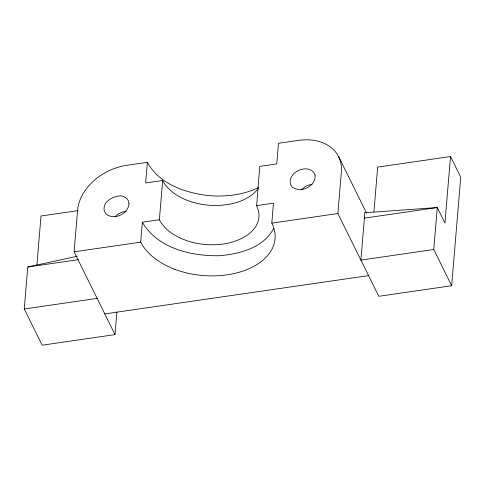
<?xml version="1.0" encoding="UTF-8"?>
<svg xmlns="http://www.w3.org/2000/svg" width="485" height="485" viewBox="0 0 485 485"><rect width="100%" height="100%" fill="white"/><g stroke="black" fill="none" stroke-linecap="round" stroke-linejoin="round"><path stroke-width="0.73" d="M116.909 312L115.012 334.608L42.146 345.187L24.25 308.975L27.766 267.005L77.206 256.262M36.878 265.331L41.013 215.995L78.188 210.599M115.012 334.608L74.102 251.83L77.624 209.859C79.146 195.122 89.41 182.809 101.456 174.927A48.494 35.641 -26.3 0 1 126.882 165.294L147.379 162.323C159.013 183.676 184.282 192.557 207.095 195.419A68.846 42.686 4.8 0 0 246.168 192.309A68.991 42.777 4.8 0 0 258.566 187.513M174.648 269.266C161.002 263.882 147.707 255.492 140.686 242.167L142.36 222.209L159.365 219.741C165.233 231.133 177.322 237.638 189.089 241.415A51.016 31.634 4.8 0 0 228.071 243.149C238.396 240.718 249.066 236.153 255.328 227.192A51.155 31.719 4.8 0 0 256.62 205.895L259.76 166.385L276.765 163.912L278.493 143.287L298.487 140.383A48.494 35.641 -26.3 0 1 322.901 142.778C329.448 145.464 335.214 150.132 338.554 156.437L366.569 213.115M147.379 162.323L145.652 182.948L162.651 180.481C167.392 189.671 176.358 195.807 185.676 199.729A50.986 31.61 4.8 0 0 214.412 205.476C227.774 205.494 241.797 202.803 252.546 194.4A50.992 31.616 4.8 0 0 258.45 188.071M159.365 219.741L162.651 180.481M174.624 269.284A68.937 42.741 4.8 0 0 274.88 240.148A68.33 42.365 4.8 0 0 271.806 223.13L273.473 203.173L256.474 205.64M373.905 211.878L377.657 167.119L450.523 156.54L460.75 177.231L451.662 285.726L378.791 296.305L337.881 213.533L341.398 171.563L341.379 166.24L340.421 161.165L338.554 156.437M450.523 156.54L444.951 223.064L437.282 207.544L364.393 212.806L364.411 218.123L360.895 260.093L433.766 249.514L451.662 285.726M433.766 249.514L437.282 207.544L364.411 218.123M273.758 228.241C263.713 247.847 239.299 254.201 218.899 255.74C190.757 256.098 157.449 248.302 142.36 222.209M114.981 217.098C117.515 213.642 121.923 211.66 126.161 211.472M301.27 189.896L305.508 186.361L309.381 184.852L312.025 184.476M74.102 251.83L140.686 242.167M271.8 223.13L337.881 213.533M27.766 267.005L78.327 259.663M24.25 308.975L97.115 298.396M104.784 313.916L368.564 275.613M315.062 174.939C316.22 186.04 301.027 193.691 292.443 187.161A13.247 9.73 -26.3 0 1 293.534 174.073C298.912 168.071 311.697 165.882 315.062 174.939M128.986 203.312C128.689 213.667 114.502 220.542 106.233 214.2L104.342 211.193C102.086 201.772 112.49 196.383 120.371 195.807C124.499 196.031 128.816 198.874 128.986 203.312"/></g></svg>
